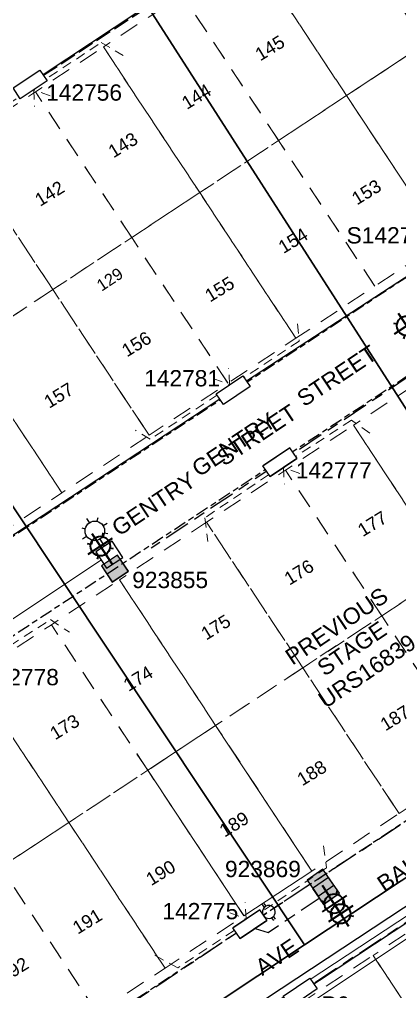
# Model space of a CAD drawing. Header units: metres. Extents: x 301970 to 303550, y 6271876 to 6273079.
# Drawn here: x 302472.1 to 302530.5, y 6272587 to 6272736.1 of the extents above; entities that cross this region are included whole.
import ezdxf
from ezdxf.enums import TextEntityAlignment as Align

# ---------------------------------------------------------------- set-up
doc = ezdxf.new("R2010")
doc.units = ezdxf.units.M
for name, pattern in [('Cable Exist UG', [8.2, 4, -1.2, 1.8, -1.2]), ('Dash', [5, 3, -2]), ('IE Trench LV', [6.5, 5, -1.5]), ('IECLdasha', [5, 3, -2])]:
    doc.linetypes.add(name, pattern=pattern)
for name, color, linetype in [('_User SL New', 7, 'Continuous'), ('_User_LV_Exist', 7, 'Continuous'), ('_User_service', 7, 'Continuous'), ('_User_SL_Exist', 7, 'Continuous'), ('_User_SL_SPonly', 7, 'Continuous'), ('Equip_SP_LV_NEW', 7, 'Continuous'), ('Equip_SP_SL_EXT', 7, 'Continuous'), ('Mains_HV_NEW_U72', 7, 'Continuous'), ('Mains_LV_NEW_R6', 7, 'Continuous'), ('Mains_LV_NEW_T84', 7, 'Continuous'), ('Notes_LV_MISC', 7, 'Continuous'), ('SupportsUG_SP_LV_EXT', 7, 'Continuous'), ('SupportsUG_SP_LV_NEW', 7, 'Continuous'), ('Trench_SP_NEW', 7, 'Continuous'), ('UG_Details_SP_MISC', 7, 'Continuous')]:
    doc.layers.add(name, color=color, linetype=linetype)
doc.layers.add('_User_subdivision', color=7, linetype='Continuous', transparency=0.7)
doc.layers.add('Cadastre Developer_SP_NEW', color=7, linetype='Continuous', lineweight=5)
doc.layers.add('Cadastre Roads_SP_NEW', color=7, linetype='Continuous', lineweight=5)
doc.layers.add('Cadastre Land Parcels_SP_EXT', color=7, linetype='Continuous', lineweight=5, transparency=0.7)
doc.layers.add('Features_HIDE', color=1, linetype='Continuous', plot=False)
doc.styles.add('COLUMN_LABEL', font='arial.ttf')
doc.styles.add('iecARIAL', font='arial.ttf', dxfattribs={"height": 2})
doc.styles.add('POLE_LABEL', font='arial.ttf')
doc.styles.add('RoadName', font='arial.ttf', dxfattribs={"height": 2.5})
doc.styles.add('SL_LABEL', font='arial.ttf')
doc.styles.get("Standard").update_dxf_attribs({"font": 'arial.ttf'})
doc.linetypes.add('Cable New UG', pattern='A,7,-0.25,["x",Standard,S=2,R=0,X=0.2,Y=-0.8],-2.1', length=9.35)
doc.linetypes.add('Cable Rem', pattern='A,6.5,-0.001,["X",Standard,S=2.5,R=0,X=0,Y=-1.27],-0.001', length=6.502)
doc.linetypes.add('IE Trench HV', pattern='A,7,-0.2,["/",Standard,S=3,R=0,X=0.6,Y=-1.4],-2.5', length=9.7)
doc.linetypes.add('IECLROUO1', pattern='A,7,-0.7,[133,ltypeshp.shx,S=0.5,R=0,X=-0.3,Y=-0.1],-1.2', length=8.9)

# ---------------------------------------------------------------- blocks, each defined once
blk = doc.blocks.new('*U68')
for tag, height, flags, p in [('ASSET_NUM', 2.5, 8, (2, 4)), ('STREET_CODE', 0.2, 9, (1.5, 2)), ('OWNED_BY', 0.2, 9, (1.5, 1.8)), ('OPERATED_BY', 0.2, 9, (1.5, 1.6))]:
    blk.add_attdef(tag, text='', height=height, dxfattribs=dict(flags=flags)).set_placement(p, align=Align.MIDDLE_LEFT)
blk.add_wipeout([(3.73, -1.12), (-0.39, -3.87), (-1.49, -2.22), (2.62, 0.53)])
at = {"lineweight": -3}
blk.add_lwpolyline([(3.73, -1.12), (-0.39, -3.87), (-1.49, -2.22), (2.62, 0.53)], close=True, dxfattribs=at)
for tag, flags, p in [('MAINTAINED_BY', 9, (1.5, 1.4)), ('STATE', 9, (1.5, 1.2)), ('SUPPORT_TYPE', 9, (1.5, 1)), ('SUBURB', 9, (1.5, 0.2)), ('STREETNAME', 9, (1.5, 0)), ('USAGE', 9, (1.5, 0.8)), ('LEGEND', 9, (1.5, 0.6)), ('PARENT', 9, (1.5, 0.4)), ('Z', 1, (1.5, -0.6)), ('LOCATION', 9, (1.5, -0.2)), ('NOTES', 9, (1.5, -0.4))]:
    blk.add_attdef(tag, text='', height=0.2, dxfattribs=dict(flags=flags)).set_placement(p, align=Align.MIDDLE_LEFT)
blk = doc.blocks.new('COLUMN_NEW')
for tag, flags, p in [('Z', 1, (1.5, -2.8)), ('NOTES', 9, (1.5, -2.4)), ('LABEL_ALIGNMENT', 9, (1.5, -2.6))]:
    blk.add_attdef(tag, text='', height=0.2, dxfattribs=dict(flags=flags)).set_placement(p, align=Align.MIDDLE_LEFT)
blk.add_wipeout([(-1.485, -1.485), (1.485, -1.485), (1.485, 1.485), (-1.485, 1.485)])
at = {"lineweight": -3}
blk.add_lwpolyline([(-1.485, -1.485), (1.485, -1.485), (1.485, 1.485), (-1.485, 1.485)], close=True, dxfattribs=at)
for tag, height, flags, p in [('ASSET_NUM', 2.5, 8, (2, 2)), ('STREET_CODE', 0.2, 9, (1.5, 0)), ('OWNED_BY', 0.2, 9, (1.5, -0.4)), ('OPERATED_BY', 0.2, 9, (1.5, -0.6)), ('STATE', 0.2, 9, (1.5, -1)), ('COLUMN_TYPE', 0.2, 9, (1.5, -0.2)), ('USAGE', 0.2, 9, (1.5, -1.2)), ('MAINTAINED_BY', 0.2, 9, (1.5, -0.8)), ('LEGEND', 0.2, 9, (1.5, -1.4)), ('SUBURB', 0.2, 9, (1.5, -1.8)), ('STREETNAME', 0.2, 9, (1.5, -2)), ('PARENT', 0.2, 9, (1.5, -1.6)), ('LOCATION', 0.2, 9, (1.5, -2.2))]:
    blk.add_attdef(tag, text='', height=height, dxfattribs=dict(flags=flags)).set_placement(p, align=Align.MIDDLE_LEFT)
at = {"style": 'POLE_LABEL', "flags": 9}
blk.add_attdef('STRUCTURE_PLANT_NUMBER', text='', height=0.2, dxfattribs=at).set_placement((1.5, 0.242), align=Align.MIDDLE_LEFT)
blk = doc.blocks.new('*U133')
for p, q in [((0, 0), (-1.27, -1.91)), ((0, 0), (0, 0)), ((-2.5, -1.14), (-2.39, -1.69)), ((-3.35, -2.33), (-3.97, -1.91)), ((-0.07, -2.75), (-0.63, -2.86)), ((-4.12, -3.57), (-3.57, -3.46)), ((-2.93, -4.41), (-3.34, -5.03)), ((-0.22, -4.4), (-0.85, -3.99)), ((-1.69, -5.18), (-1.8, -4.63))]:
    blk.add_line(p, q)
blk.add_circle((-2.1, -3.16), 1.5)
at = {"style": 'SL_LABEL'}
for tag, height, flags, p in [('ASSET_NUM', 2.5, 8, (2, 2)), ('STREET_CODE', 0.2, 9, (0, -0.2))]:
    blk.add_attdef(tag, text='', height=height, dxfattribs=dict(at, flags=flags)).set_placement(p, align=Align.MIDDLE_LEFT)
for tag, p, flags in [('Z', (0, 0), 1), ('OPERATED_BY', (0, -9.61), 9)]:
    blk.add_attdef(tag, p, '', height=0.2, dxfattribs=dict(flags=flags))
for tag, height, flags, p in [('CONSTRUCTED_VOLTAGE', 0.2, 9, (0, -0.4)), ('CONTROL_TYPE', 0.2, 9, (0, -0.6)), ('OPERATING_VOLTAGE', 0.2, 9, (0, -1.4)), ('LANTERN_PURPOSE', 0.2, 9, (0, -0.8)), ('LANTERN_TYPE', 0.2, 9, (0, -1)), ('NO_PHASES', 0.2, 9, (0, -1.2)), ('ORIENTATION', 0.2, 9, (0, -1.6)), ('OWNED_BY', 0.2, 9, (0, -1.8)), ('STATE', 0.2, 9, (0, -2)), ('CEXIST', 0.2, 9, (0, -2.4)), ('CNEW', 0.2, 9, (0, -2.6)), ('CNUMBER', 0.2, 9, (0, -2.8)), ('CREMOVE', 0.2, 9, (0, -3)), ('USAGE', 0.2, 9, (0, -2.2)), ('LNUMBER', 2.5, 8, (1.2, -2.8)), ('CREPLACE', 0.2, 9, (0, -3.2)), ('LKINGHEIGHT', 0.2, 9, (0, -3.4)), ('LBRACKET', 0.2, 9, (0, -3.6)), ('LBRACKETVOCAB', 0.2, 9, (0, -3.8)), ('LCATEGORY', 0.2, 9, (0, -4)), ('LCHARGE1', 0.2, 9, (0, -4.2)), ('LCHARGE1PERCENT', 0.2, 9, (0, -4.4)), ('LCHARGE2', 0.2, 9, (0, -4.6)), ('LCHARGE2PERCENT', 0.2, 9, (0, -4.8)), ('LCHARGE3', 0.2, 9, (0, -5)), ('LCHARGE3PERCENT', 0.2, 9, (0, -5.2)), ('LEXIST', 0.2, 9, (0, -5.4)), ('LLAMP', 0.2, 9, (0, -5.6)), ('LLAMPVOCAB', 0.2, 9, (0, -5.8)), ('LMAST', 0.2, 9, (0, -6)), ('LMASTVOCAB', 0.2, 9, (0, -6.2)), ('LNEW', 0.2, 9, (0, -6.4)), ('LANTNUMBER', 0.2, 9, (0, -6.6)), ('LOUTREACH', 0.2, 9, (0, -7)), ('LOUTREACHVOCAB', 0.2, 9, (0, -7.2)), ('LRATECODE', 0.2, 9, (0, -7.4)), ('SUBURB', 0.2, 9, (0, -8.6)), ('STREETNAME', 0.2, 9, (0, -8.8)), ('LREMOVE', 0.2, 9, (0, -7.6)), ('LREPLACE', 0.2, 9, (0, -7.8)), ('LTYPE', 0.2, 9, (0, -8)), ('LTYPEVOCAB', 0.2, 9, (0, -8.2)), ('LEGEND', 0.2, 9, (0, -8.4)), ('LOCATION', 0.2, 9, (0, -9)), ('NOTES', 0.2, 9, (0, -9.2)), ('MAINTAINED_BY', 0.2, 9, (0, -9.86))]:
    blk.add_attdef(tag, text='', height=height, dxfattribs=dict(flags=flags)).set_placement(p, align=Align.MIDDLE_LEFT)
blk = doc.blocks.new('*U72')
for p, q in [((-0.99, 5.08), (-1.49, 5.04)), ((-0.97, 4.75), (-1.46, 4.71)), ((0.97, 5.25), (1.46, 5.29)), ((0.99, 4.92), (1.49, 4.96))]:
    blk.add_line(p, q)
blk.add_lwpolyline([(-0.08, 5.99, 1), (0.08, 4.01, 1)], format="xyb", close=True)
for tag, p, flags in [('OPERATED_BY', (0.01, 1.42), 9), ('OPERATING_VOLTAGE', (0.04, 2.67), 9), ('NO_PHASES', (0.03, 2.4), 9), ('CONSTRUCTED_VOLTAGE', (0.04, 2.12), 9), ('ACTUAL_STATUS', (0.05, 1.89), 9), ('MAINTAINED_BY', (0.04, 1.65), 9), ('STATE', (0.01, 0.18), 9), ('SWITCH_TYPE', (0.01, -0.06), 9), ('ORIENTATION', (0.02, 0.88), 9), ('OWNED_BY', (0.03, 1.12), 9), ('USAGE', (0.03, 0.63), 9), ('NOTES', (0.03, 0.43), 1), ('Z', (0.02, -0.56), 9), ('LEGEND', (0.02, -0.32), 9)]:
    blk.add_attdef(tag, p, '', height=0.2, dxfattribs=dict(flags=flags))
blk = doc.blocks.new('*U82')
blk.add_hatch(color=256).paths.add_polyline_path([(-3.73, 1.11), (-2.62, -0.53), (1.49, 2.23), (0.39, 3.87)])
blk.add_lwpolyline([(-2.62, -0.53), (1.49, 2.23), (0.39, 3.87), (-3.73, 1.11)], close=True)
at = {"style": 'iecARIAL', "flags": 8}
blk.add_attdef('ASSET_NUM', (1.5, 3.5), '', height=2.5, dxfattribs=at)
for tag, p, flags in [('OWNED_BY', (0, -0.2), 9), ('STATE', (0, -0.4), 9), ('SUPPORT_TYPE', (0, -0.6), 9), ('USAGE', (0, -0.8), 9), ('LEGEND', (0, -1), 9), ('LOCATION', (0, -1.2), 9), ('NOTES', (0, -1.4), 9), ('PARENT', (0, -1.6), 9), ('STREETNAME', (0, -1.8), 9), ('SUBURB', (0, -2), 1)]:
    blk.add_attdef(tag, p, '', height=0.2, dxfattribs=dict(flags=flags))
blk = doc.blocks.new('COLUMN_EXT')
blk.add_hatch(color=256).paths.add_polyline_path([(-1.49, 1.48), (-1.49, -1.49), (1.48, -1.49), (1.48, 1.48)])
blk.add_lwpolyline([(-1.49, -1.49), (1.48, -1.49), (1.48, 1.48), (-1.49, 1.48)], close=True)
for tag, height, style, flags, p in [('ASSET_NUM', 2.5, 'COLUMN_LABEL', 8, (2, 2)), ('STRUCTURE_PLANT_NUMBER', 0.2, 'POLE_LABEL', 9, (1.81, 0.03)), ('STREET_CODE', 0.2, 'COLUMN_LABEL', 9, (1.81, -0.2))]:
    blk.add_attdef(tag, text='', height=height, dxfattribs=dict(style=style, flags=flags)).set_placement(p, align=Align.MIDDLE_LEFT)
at = {"flags": 9}
for tag, p in [('COLUMN_TYPE', (1.81, -0.4)), ('OWNED_BY', (1.81, -0.6)), ('STATE', (1.81, -0.8)), ('USAGE', (1.81, -1)), ('LEGEND', (1.81, -1.2)), ('LOCATION', (1.81, -1.4)), ('STREETNAME', (1.81, -1.6)), ('SUBURB', (1.81, -1.8)), ('NOTES', (1.81, -2))]:
    blk.add_attdef(tag, text='', height=0.2, dxfattribs=at).set_placement(p, align=Align.MIDDLE_LEFT)
at = {"flags": 1}
blk.add_attdef('Z', (1.81, -2.35), '', height=0.2, dxfattribs=at)
blk = doc.blocks.new('*U85')
at = {"lineweight": 40}
for p, q in [((0, 0), (1.03, -1.56)), ((0.61, -0.93), (3.09, -4.69)), ((2.27, -0.79), (2.15, -1.34)), ((-0.17, -2.4), (0.38, -2.51)), ((3.73, -1.58), (-0.03, -4.05)), ((1.43, -4.83), (1.55, -4.28)), ((3.87, -3.23), (3.32, -3.12))]:
    blk.add_line(p, q, dxfattribs=at)
blk.add_circle((1.85, -2.81), 1.5, dxfattribs=at)
at = {"style": 'iecARIAL', "flags": 8}
blk.add_attdef('ASSET_NUM', (1.5, 1.5), '', height=2.5, dxfattribs=at)
for tag, p, height, flags in [('OPERATING_VOLTAGE', (0.98, -1.65), 0.2, 9), ('CONSTRUCTED_VOLTAGE', (0.98, -0.65), 0.2, 9), ('CONTROL_TYPE', (0.98, -0.85), 0.2, 9), ('LANTERN_PURPOSE', (0.98, -1.05), 0.2, 9), ('LANTERN_TYPE', (0.98, -1.25), 0.2, 9), ('NO_PHASES', (0.98, -1.45), 0.2, 9), ('LNUMBER', (2.18, -3.25), 2.5, 8), ('ORIENTATION', (0.98, -1.85), 0.2, 9), ('OWNED_BY', (0.98, -2.05), 0.2, 9), ('STATE', (0.98, -2.25), 0.2, 9), ('USAGE', (0.98, -2.45), 0.2, 9), ('CEXIST', (0.98, -2.65), 0.2, 9), ('CNEW', (0.98, -2.85), 0.2, 9), ('CNUMBER', (0.98, -3.05), 0.2, 9), ('CREMOVE', (0.98, -3.25), 0.2, 9), ('CREPLACE', (0.98, -3.45), 0.2, 9), ('LKINGHEIGHT', (0.98, -3.65), 0.2, 9), ('LBRACKET', (0.98, -3.85), 0.2, 9), ('LBRACKETVOCAB', (0.98, -4.05), 0.2, 9), ('LCATEGORY', (0.98, -4.25), 0.2, 9), ('LCHARGE1', (0.98, -4.45), 0.2, 9), ('LCHARGE1PERCENT', (0.98, -4.65), 0.2, 9), ('LCHARGE2', (0.98, -4.85), 0.2, 9), ('LCHARGE2PERCENT', (0.98, -5.05), 0.2, 9), ('LCHARGE3', (0.98, -5.25), 0.2, 9), ('LCHARGE3PERCENT', (0.98, -5.45), 0.2, 9), ('LEXIST', (0.98, -5.65), 0.2, 9), ('LLAMP', (0.98, -5.85), 0.2, 9), ('LLAMPVOCAB', (0.98, -6.05), 0.2, 9), ('LMAST', (0.98, -6.25), 0.2, 9), ('LMASTVOCAB', (0.98, -6.45), 0.2, 9), ('LNEW', (0.98, -6.65), 0.2, 9), ('LANTNUMBER', (0.98, -6.85), 0.2, 9), ('LOUTREACH', (0.98, -7.25), 0.2, 9), ('LOUTREACHVOCAB', (0.98, -7.45), 0.2, 9), ('LRATECODE', (0.98, -7.65), 0.2, 9), ('LREMOVE', (0.98, -7.85), 0.2, 9), ('LREPLACE', (0.98, -8.05), 0.2, 9), ('LTYPE', (0.98, -8.25), 0.2, 9), ('LTYPEVOCAB', (0.98, -8.45), 0.2, 9), ('LEGEND', (0.98, -8.65), 0.2, 9), ('LOCATION', (0.98, -8.85), 0.2, 9), ('NOTES', (0.98, -9.05), 0.2, 9), ('STREETNAME', (0.98, -9.25), 0.2, 9), ('SUBURB', (0.98, -9.45), 0.2, 1)]:
    blk.add_attdef(tag, p, '', height=height, dxfattribs=dict(flags=flags))

msp = doc.modelspace()

# ---------------------------------------------------------------- linework, layer by layer
at = {"layer": '_User_service', "color": 170, "linetype": 'Dash', "lineweight": 9, "ltscale": 0.5}
msp.add_lwpolyline([(302504.42, 6272599.09), (302506.95, 6272598.15), (302506.8, 6272600.7)], dxfattribs=at)
at = {"layer": '_User_SL_Exist', "color": 7, "linetype": 'Cable Exist UG', "flags": 128}
msp.add_lwpolyline([(302564.68, 6272683.13), (302568.17, 6272677.73), (302560.53, 6272672.79), (302550.27, 6272688.85), (302556.79, 6272693.3), (302554.57, 6272696.78), (302549.83, 6272693.22), (302492.35, 6272654.96)], dxfattribs=at)
at = {"layer": '_User_subdivision', "elevation": -36.65, "flags": 128}
msp.add_lwpolyline([(302479.25, 6272555.48, -0.414676), (302481.67, 6272567.26), (302615.99, 6272655.74, -0.412922), (302627.74, 6272653.29), (302728.8, 6272500.36, -0.418976), (302726.27, 6272488.5), (302690.34, 6272464.83, -0.441972), (302677.78, 6272466.74), (302615.11, 6272561.56, 0.423756), (302590.32, 6272566.06), (302515.98, 6272517.09, -0.443527), (302503.38, 6272518.96)], format="xyb", close=True, dxfattribs=at)
at = {"layer": 'Cadastre Developer_SP_NEW', "linetype": 'IECLdasha', "flags": 128}
for points in [[(302522.35, 6272724.37), (302507.58, 6272746.7), (302519.69, 6272754.69), (302534.47, 6272732.36), (302522.35, 6272724.37)], [(302511.92, 6272717.49), (302497.14, 6272739.82), (302507.58, 6272746.7), (302522.35, 6272724.37), (302511.92, 6272717.49)], [(302499.81, 6272709.5), (302485.03, 6272731.83), (302497.14, 6272739.82), (302511.92, 6272717.49), (302499.81, 6272709.5)], [(302489.37, 6272702.62), (302474.59, 6272724.95), (302485.03, 6272731.83), (302499.81, 6272709.5), (302489.37, 6272702.62)], [(302477.26, 6272694.63), (302462.48, 6272716.96), (302474.59, 6272724.95), (302489.37, 6272702.62), (302477.26, 6272694.63)], [(302526.7, 6272695.16), (302511.92, 6272717.49), (302522.35, 6272724.37), (302537.13, 6272702.04), (302526.7, 6272695.16)], [(302463.88, 6272685.8), (302449.1, 6272708.13), (302462.48, 6272716.96), (302477.26, 6272694.63), (302463.88, 6272685.8)], [(302514.58, 6272687.17), (302499.81, 6272709.5), (302511.92, 6272717.49), (302526.7, 6272695.16), (302514.58, 6272687.17)], [(302504.15, 6272680.29), (302489.37, 6272702.62), (302499.81, 6272709.5), (302514.58, 6272687.17), (302504.15, 6272680.29)], [(302492.04, 6272672.3), (302477.26, 6272694.63), (302489.37, 6272702.62), (302504.15, 6272680.29), (302492.04, 6272672.3)], [(302478.66, 6272663.47), (302463.88, 6272685.8), (302477.26, 6272694.63), (302492.04, 6272672.3), (302478.66, 6272663.47)], [(302468.22, 6272656.59), (302453.44, 6272678.92), (302463.88, 6272685.8), (302478.66, 6272663.47), (302468.22, 6272656.59)], [(302538.19, 6272651.5), (302523.41, 6272673.83), (302535.53, 6272681.82), (302550.3, 6272659.49), (302538.19, 6272651.5)], [(302527.76, 6272644.62), (302512.98, 6272666.95), (302523.41, 6272673.83), (302538.19, 6272651.5), (302527.76, 6272644.62)], [(302515.64, 6272636.63), (302500.87, 6272658.96), (302512.98, 6272666.95), (302527.76, 6272644.62), (302515.64, 6272636.63)], [(302502.26, 6272627.8), (302487.49, 6272650.13), (302500.87, 6272658.96), (302515.64, 6272636.63), (302502.26, 6272627.8)], [(302542.53, 6272622.29), (302527.76, 6272644.62), (302538.19, 6272651.5), (302552.97, 6272629.17), (302542.53, 6272622.29)], [(302491.83, 6272620.92), (302477.05, 6272643.25), (302487.49, 6272650.13), (302502.26, 6272627.8), (302491.83, 6272620.92)], [(302530.42, 6272614.3), (302515.64, 6272636.63), (302527.76, 6272644.62), (302542.53, 6272622.29), (302530.42, 6272614.3)], [(302479.72, 6272612.93), (302464.94, 6272635.26), (302477.05, 6272643.25), (302491.83, 6272620.92), (302479.72, 6272612.93)], [(302517.04, 6272605.47), (302502.26, 6272627.8), (302515.64, 6272636.63), (302530.42, 6272614.3), (302517.04, 6272605.47)], [(302469.28, 6272606.05), (302454.5, 6272628.38), (302464.94, 6272635.26), (302479.72, 6272612.93), (302469.28, 6272606.05)], [(302494.49, 6272590.6), (302479.72, 6272612.93), (302491.83, 6272620.92), (302506.61, 6272598.59), (302494.49, 6272590.6)], [(302484.06, 6272583.72), (302469.28, 6272606.05), (302479.72, 6272612.93), (302494.49, 6272590.6), (302484.06, 6272583.72)], [(302471.95, 6272575.73), (302457.17, 6272598.06), (302469.28, 6272606.05), (302484.06, 6272583.72), (302471.95, 6272575.73)], [(302541.25, 6272570.12), (302553.37, 6272578.1), (302538.54, 6272600.54), (302526.43, 6272592.55), (302541.25, 6272570.12)], [(302530.81, 6272563.25), (302541.25, 6272570.12), (302526.43, 6272592.55), (302515.99, 6272585.68), (302530.81, 6272563.25)]]:
    msp.add_lwpolyline(points, dxfattribs=at)
at = {"layer": 'Cadastre Developer_SP_NEW'}
for points in [[(302537.13, 6272702.04), (302522.35, 6272724.37), (302534.47, 6272732.36), (302549.24, 6272710.03), (302537.13, 6272702.04)], [(302506.61, 6272598.59), (302491.83, 6272620.92), (302502.26, 6272627.8), (302517.04, 6272605.47), (302506.61, 6272598.59)]]:
    msp.add_lwpolyline(points, dxfattribs=at)
at = {"layer": 'Features_HIDE', "linetype": 'Continuous'}
for points in [[(302616.26, 6272660.46), (302505.52, 6272828.68), (302454.98, 6272795.31), (302563.91, 6272625.9), (302616.26, 6272660.46)], [(302563.91, 6272625.9), (302454.98, 6272795.31), (302404.23, 6272761.82), (302515.88, 6272594.14), (302563.91, 6272625.9)], [(302465.23, 6272560.6), (302515.88, 6272594.14), (302404.23, 6272761.82), (302353.23, 6272728.13), (302465.23, 6272560.6)], [(302650.04, 6272609.08), (302616.26, 6272660.46), (302563.91, 6272625.9), (302515.88, 6272594.14), (302465.23, 6272560.6), (302439.45, 6272543.43), (302473.21, 6272492.02), (302650.04, 6272609.08)]]:
    msp.add_lwpolyline(points, close=True, dxfattribs=at)
at = {"layer": 'Mains_LV_NEW_T84', "linetype": 'Cable New UG', "ltscale": 0.5, "flags": 128}
for points in [[(302504.67, 6272746.74), (302475.79, 6272727.55)], [(302535.98, 6272699.44), (302507, 6272680.61)], [(302502.9, 6272677.85), (302458.96, 6272648.93)]]:
    msp.add_lwpolyline(points, dxfattribs=at)
at = {"layer": 'Trench_SP_NEW', "linetype": 'IE Trench LV', "ltscale": 0.5, "flags": 128}
msp.add_lwpolyline([(302475.83, 6272727.49), (302504.78, 6272746.41)], dxfattribs=at)
at = {"layer": 'Trench_SP_NEW', "color": 170, "linetype": 'Dash', "lineweight": 9, "ltscale": 0.5}
for points in [[(302462.27, 6272714.6), (302462.09, 6272717.41), (302472.53, 6272724.48), (302484.7, 6272732.51), (302488.04, 6272730.54)], [(302476.86, 6272724.33), (302474.33, 6272725.28), (302474.47, 6272722.73)], [(302514.81, 6272689.39), (302515.08, 6272686.73), (302492.22, 6272671.69), (302489.94, 6272673.06)], [(302501.87, 6272680.99), (302504.4, 6272680.05), (302504.25, 6272682.6)], [(302525.93, 6272672.6), (302523.1, 6272674.59), (302514.53, 6272669.02), (302500.61, 6272659.66), (302501.08, 6272656)], [(302515.19, 6272666.41), (302512.67, 6272667.35), (302512.81, 6272664.8)], [(302454.82, 6272625.5), (302453.97, 6272628.91), (302464.44, 6272636.03), (302476.9, 6272644.03), (302479.8, 6272642.09)], [(302504.42, 6272599.09), (302506.95, 6272598.15), (302506.8, 6272600.7)]]:
    msp.add_lwpolyline(points, dxfattribs=at)

# ---------------------------------------------------------------- block references
at = {"layer": '_User SL New', "linetype": 'Cable Exist UG', "rotation": 180}
msp.add_blockref('*U85', (302533.44, 6272686.27), dxfattribs=at)
at = {"layer": 'SupportsUG_SP_LV_EXT'}
for p in [(302513.24, 6272666.52), (302508.63, 6272595.65)]:
    msp.add_blockref('*U82', p, dxfattribs=at)

# ---------------------------------------------------------------- texts
at = {"layer": 'Cadastre Developer_SP_NEW'}
for s, p in [('145', (302511.1, 6272730.83)), ('144', (302499.83, 6272723.39)), ('143', (302488.55, 6272715.95)), ('142', (302477.28, 6272708.52)), ('153', (302525.93, 6272708.73)), ('154', (302514.66, 6272701.29)), ('155', (302503.38, 6272693.85)), ('156', (302490.62, 6272685.43)), ('157', (302478.69, 6272677.56)), ('177', (302526.84, 6272657.88)), ('176', (302515.57, 6272650.44)), ('175', (302502.8, 6272642.02)), ('174', (302490.87, 6272634.15)), ('187', (302530.31, 6272628.09)), ('173', (302479.6, 6272626.72)), ('188', (302517.54, 6272619.67)), ('189', (302505.61, 6272611.8)), ('190', (302494.34, 6272604.36)), ('191', (302483.07, 6272596.92)), ('192', (302471.79, 6272589.49))]:
    msp.add_text(s, height=2, rotation=31.4973, dxfattribs=at).set_placement(p, align=Align.CENTER)
at = {"layer": 'Cadastre Land Parcels_SP_EXT'}
msp.add_text('129', height=1.8, rotation=33.4823, dxfattribs=at).set_placement((302484.75, 6272694.29))
at = {"layer": 'Cadastre Roads_SP_NEW', "linetype": 'Cable Rem', "style": 'RoadName'}
for s, p in [('GENTRY     STREET', (302500.51, 6272666.95)), ('BALLINGER          AVE', (302499.44, 6272584.2))]:
    msp.add_text(s, height=2.5, rotation=33.6585, dxfattribs=at).set_placement(p, align=Align.MIDDLE_CENTER)
at = {"layer": 'Cadastre Roads_SP_NEW', "linetype": 'Cable Exist UG', "insert": (302520.12, 6272644.08), "char_height": 2.5, "width": 27.0031, "attachment_point": 2, "rotation": 34.0977, "style": 'RoadName'}
msp.add_mtext('PREVIOUS STAGE URS16839', dxfattribs=at)
at = {"layer": 'Notes_LV_MISC', "lineweight": 0, "style": 'RoadName'}
for s, p in [('GENTRY     STREET', (302512.8, 6272676.04)), ('BALLINGER          AVE', (302542.54, 6272613.26))]:
    msp.add_text(s, height=2.5, rotation=33.6585, dxfattribs=at).set_placement(p, align=Align.MIDDLE_CENTER)

# ---------------------------------------------------------------- next in the draw order: block references
at = {"layer": '_User_SL_SPonly'}
ref = msp.add_blockref('COLUMN_NEW', (302486.79, 6272651.86), dxfattribs=dict(at, rotation=33.65531166863003))
ref.add_attrib('ASSET_NUM', '923855', dxfattribs={"layer": '0', "height": 2.5}).set_placement((302489.45, 6272650.11), align=Align.MIDDLE_LEFT)
ref = msp.add_blockref('COLUMN_NEW', (302518.36, 6272603.69), dxfattribs=dict(at, rotation=214.8753977977148))
ref.add_attrib('ASSET_NUM', '923869', dxfattribs={"layer": '0', "height": 2.5}).set_placement((302503.69, 6272605.79), align=Align.MIDDLE_LEFT)
at = {"layer": 'SupportsUG_SP_LV_NEW'}
ref = msp.add_blockref('*U68', (302472.66, 6272727.77), dxfattribs=at)
ref.add_attrib('ASSET_NUM', '142756', dxfattribs={"layer": '0', "height": 2.5}).set_placement((302476.23, 6272724.85), align=Align.MIDDLE_LEFT)

# ---------------------------------------------------------------- next in the draw order: block references
at = {"layer": '_User SL New', "linetype": 'IE Trench HV', "rotation": 246.016282023587}
msp.add_blockref('*U133', (302485.74, 6272654.43), dxfattribs=at)
at = {"layer": '_User SL New', "rotation": 214.8753977977148}
msp.add_blockref('COLUMN_NEW', (302519.19, 6272602.44), dxfattribs=at)
at = {"layer": 'Equip_SP_LV_NEW', "linetype": 'Cable Exist UG', "rotation": 299.7686907840895}
msp.add_blockref('*U72', (302506.08, 6272596.72), dxfattribs=at)

# ---------------------------------------------------------------- next in the draw order: linework, layer by layer
at = {"layer": '_User_LV_Exist', "color": 7, "linetype": 'Cable Exist UG', "flags": 128}
msp.add_lwpolyline([(302575.52, 6272643.47), (302572.44, 6272643.63), (302562.26, 6272636.58), (302563.04, 6272633.25), (302545.45, 6272622.32), (302541.35, 6272619.55), (302512.07, 6272600.32), (302505.46, 6272595.95), (302474.24, 6272575.14), (302452.39, 6272560.9), (302420.68, 6272539.64)], dxfattribs=at)
at = {"layer": '_User_LV_Exist', "color": 7, "linetype": 'Cable Exist UG', "elevation": -36.65, "flags": 128}
msp.add_lwpolyline([(302548.22, 6272608.57), (302517.28, 6272588.22)], dxfattribs=at)
at = {"layer": '_User_service', "color": 170, "linetype": 'Dash', "lineweight": 9, "ltscale": 0.5}
msp.add_lwpolyline([(302518.84, 6272609.33), (302519.27, 6272605.97), (302507.16, 6272597.77), (302496.45, 6272590.63), (302492.55, 6272592.77)], dxfattribs=at)
at = {"layer": '_User_SL_Exist', "color": 7, "linetype": 'Cable Exist UG', "flags": 128}
msp.add_lwpolyline([(302508.32, 6272596.68), (302510.32, 6272596.06), (302518.17, 6272601.32)], dxfattribs=at)
at = {"layer": 'Trench_SP_NEW', "color": 170, "linetype": 'Dash', "lineweight": 9, "ltscale": 0.5}
msp.add_lwpolyline([(302518.84, 6272609.33), (302519.27, 6272605.97), (302507.16, 6272597.77), (302496.45, 6272590.63), (302492.55, 6272592.77)], dxfattribs=at)

# ---------------------------------------------------------------- next in the draw order: block references
at = {"layer": '_User SL New'}
for name, p, rotation in [('COLUMN_NEW', (302485.94, 6272653.99), 33.65531166863003), ('COLUMN_EXT', (302519.19, 6272602.44), 34.8084914626352)]:
    msp.add_blockref(name, p, dxfattribs=dict(at, rotation=rotation))
at = {"layer": '_User SL New', "linetype": 'Cable Exist UG'}
msp.add_blockref('*U85', (302519.59, 6272601.72), dxfattribs=at)
at = {"layer": '_User_SL_SPonly', "rotation": 34.8084914626352}
msp.add_blockref('COLUMN_EXT', (302518.36, 6272603.69), dxfattribs=at)
at = {"layer": 'Equip_SP_SL_EXT', "linetype": 'Cable Exist UG'}
msp.add_blockref('*U85', (302518.63, 6272603.29), dxfattribs=at)

# ---------------------------------------------------------------- next in the draw order: linework, layer by layer
at = {"layer": 'Mains_HV_NEW_U72', "linetype": 'Cable New UG', "lineweight": 0, "ltscale": 0.5, "flags": 128}
msp.add_lwpolyline([(302627.96, 6272404.35), (302621.61, 6272413.65), (302608.86, 6272405.3), (302605.7, 6272409.56), (302588.51, 6272398.49), (302581.8, 6272399.62), (302560.47, 6272431.4), (302544.31, 6272456.14), (302517.79, 6272495.59), (302507.12, 6272510.62), (302478.26, 6272552.87), (302481.75, 6272565.87), (302615.31, 6272653.59), (302622.36, 6272652.36, 0.6999), (302622.96, 6272653.81), (302620.74, 6272656.62)], format="xyb", dxfattribs=at)
msp.add_lwpolyline([(302562.9, 6272522.71), (302554.81, 6272534.71), (302513.64, 6272507.42), (302482.23, 6272554.18), (302484.34, 6272563.62), (302616.12, 6272651.41), (302624.98, 6272649.71)], dxfattribs=at)
at = {"layer": 'Mains_LV_NEW_R6', "linetype": 'IECLROUO1', "lineweight": 0, "ltscale": 0.5, "flags": 128}
msp.add_lwpolyline([(302463.54, 6272637.29), (302464.03, 6272639.43), (302484.71, 6272653.17)], dxfattribs=at)
at = {"layer": 'Trench_SP_NEW', "linetype": 'IE Trench HV', "ltscale": 0.5, "elevation": -36.65, "flags": 128}
msp.add_lwpolyline([(302623.53, 6272652.52), (302616.95, 6272653.84), (302481.56, 6272564.52), (302479.95, 6272557.41), (302491.76, 6272540.44), (302508.49, 6272515.38)], dxfattribs=at)
at = {"layer": 'UG_Details_SP_MISC', "color": 7, "linetype": 'Cable Exist UG', "ltscale": 0.5, "flags": 128}
for points in [[(302552.4, 6272710.22), (302436.09, 6272633.69)], [(302559.24, 6272699.47), (302442.93, 6272622.94)], [(302610.01, 6272671.67), (302608.15, 6272663.76), (302441.7, 6272553.89)]]:
    msp.add_lwpolyline(points, dxfattribs=at)

# ---------------------------------------------------------------- next in the draw order: block references
at = {"layer": '_User_SL_SPonly', "rotation": 33.82045683399637}
msp.add_blockref('COLUMN_EXT', (302486.8, 6272651.86), dxfattribs=at)
at = {"layer": 'Equip_SP_SL_EXT', "linetype": 'Cable Exist UG', "rotation": 180}
msp.add_blockref('*U85', (302486.41, 6272652.49), dxfattribs=at)

# ---------------------------------------------------------------- next in the draw order: block references
at = {"layer": 'SupportsUG_SP_LV_NEW'}
ref = msp.add_blockref('*U68', (302539.16, 6272699.16), dxfattribs=dict(at, rotation=180.245339551588))
ref.add_attrib('ASSET_NUM', 'S142780', dxfattribs={"layer": '0', "height": 2.5}).set_placement((302522.36, 6272702.95), align=Align.MIDDLE_LEFT)
ref = msp.add_blockref('*U68', (302506.08, 6272677.56), dxfattribs=dict(at, rotation=180.245339551588))
ref.add_attrib('ASSET_NUM', '142781', dxfattribs={"layer": '0', "height": 2.5}).set_placement((302491.28, 6272681.04), align=Align.MIDDLE_LEFT)
ref = msp.add_blockref('*U68', (302511, 6272669.85), dxfattribs=at)
ref.add_attrib('ASSET_NUM', '142777', dxfattribs={"layer": '0', "height": 2.5}).set_placement((302514.57, 6272666.92), align=Align.MIDDLE_LEFT)
ref = msp.add_blockref('*U68', (302462.98, 6272638.14), dxfattribs=at)
ref.add_attrib('ASSET_NUM', '142778', dxfattribs={"layer": '0', "height": 2.5}).set_placement((302466.54, 6272635.21), align=Align.MIDDLE_LEFT)
ref = msp.add_blockref('*U68', (302508.63, 6272595.67), dxfattribs=dict(at, rotation=180.245339551588))
ref.add_attrib('ASSET_NUM', '142775', dxfattribs={"layer": '0', "height": 2.5}).set_placement((302494.08, 6272599.33), align=Align.MIDDLE_LEFT)
ref = msp.add_blockref('*U68', (302514.1, 6272588.5, -36.65), dxfattribs=dict(at, rotation=0.2453395515879892))
ref.add_attrib('ASSET_NUM', 'P6', dxfattribs={"layer": '0', "height": 2.5}).set_placement((302518.51, 6272585.01, -36.65), align=Align.MIDDLE_LEFT)

doc.saveas('drawing.dxf')
